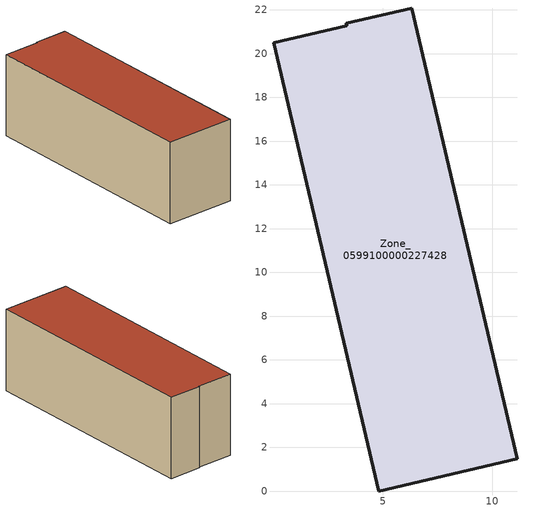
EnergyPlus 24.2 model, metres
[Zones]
Zone_0599100000227428
 floor ground (C_G): 11.14,1.48 4.82,0 0.02,20.51 3.35,21.28 3.33,21.39 6.32,22.09 z0
 wall outside (C_F): 11.14,1.48 6.32,22.09 3.33,21.39 3.35,21.28 0.02,20.51 4.82,0 11.14,1.48 z0:7.57
 roof outside (C_R): 4.82,0 11.14,1.48 6.32,22.09 3.33,21.39 3.35,21.28 0.02,20.51 z7.57
[BUILDING]
Pand.0599100000227428: North Axis=0; Terrain=City; Loads Convergence Tolerance Value=0.04; Temperature Convergence Tolerance Value=0.4; Solar Distribution=FullExterior; Maximum Number of Warmup Days=25; Minimum Number of Warmup Days=1
[Site:Location]
Rotterdam.The.Hague.AP_ZH_NLD Design_Conditions: Latitude=51.96; Longitude=4.45; Time Zone=1; Elevation=-4.5
[SITE:GROUNDTEMPERATURE:BUILDINGSURFACE]
18, 18, 18, 18, 18, 18, 18, 18, 18, 18, 18, 18
[MATERIAL] Thermal Absorptance=0.9; Solar Absorptance=0.7; Visible Absorptance=0.7
Name | Roughness | Thickness | Conductivity | Density | Specific Heat
G.D.1965 | MediumSmooth | 0.15 | 1 | 540 | 1210
F.D.1965 | Rough | 0.3 | 0.857143 | 1920 | 840
R.D.1965 | MediumRough | 0.2 | 0.08 | 1500 | 1000
[CONSTRUCTION]
C_G: G.D.1965
C_F: F.D.1965
C_R: R.D.1965
[ZONE]
Zone_0599100000227428: Type=1; Multiplier=1; Ceiling Height=Autocalculate; Volume=Autocalculate; Floor Area=autocalculate; Part of Total Floor Area=Yes
[ZONEINFILTRATION:DESIGNFLOWRATE]
Infil_Zone_0599100000227428: Zone or ZoneList or Space or SpaceList=Zone_0599100000227428; Schedule=AlwaysOn; Design Flow Rate Calculation Method=Flow/Area; Flow Rate per Floor Area=0.0042; Constant Term Coefficient=1; Temperature Term Coefficient=0; Velocity Term Coefficient=0; Velocity Squared Term Coefficient=0
[HVACTEMPLATE:ZONE:IDEALLOADSAIRSYSTEM]
Zone_0599100000227428: Maximum Heating Supply Air Temperature=50; Minimum Cooling Supply Air Temperature=13; Maximum Heating Supply Air Humidity Ratio=0.0156; Minimum Cooling Supply Air Humidity Ratio=0.0077; Heating Limit=NoLimit; Cooling Limit=NoLimit; Dehumidification Control Type=ConstantSensibleHeatRatio; Cooling Sensible Heat Ratio=0.7; Dehumidification Setpoint=60; Humidification Control Type=None; Humidification Setpoint=30; Outdoor Air Method=None; Outdoor Air Flow Rate per Person=0.00944; Outdoor Air Flow Rate per Zone Floor Area=0; Outdoor Air Flow Rate per Zone=0; Demand Controlled Ventilation Type=None; Outdoor Air Economizer Type=NoEconomizer; Heat Recovery Type=None; Sensible Heat Recovery Effectiveness=0.7; Latent Heat Recovery Effectiveness=0.65
[ZONECONTROL:THERMOSTAT]
ThermostatControl_Zone_0599100000227428: Zone or ZoneList=Zone_0599100000227428; Control Type Schedule=DualSetpointControlType; Control 1=Thermostat_Zone_0599100000227428; Temperature Difference Between Cutout And Setpoint=0
[THERMOSTATSETPOINT:DUALSETPOINT]
Thermostat_Zone_0599100000227428: Heating Setpoint Temperature Schedule=HeatingSetpoint_Zone_0599100000227428; Cooling Setpoint Temperature Schedule=CoolingSetpoint_Zone_0599100000227428
[SCHEDULE:COMPACT]
HeatingSetpoint_Zone_0599100000227428: Through: 12/31, For: AllDays, Until: 24:00, 21
CoolingSetpoint_Zone_0599100000227428: Through: 12/31, For: AllDays, Until: 24:00, 24
DualSetpointControlType: Through: 12/31, For: AllDays, Until: 24:00, 4
AlwaysOn: Through: 12/31, For: AllDays, Until: 24:00, 1
